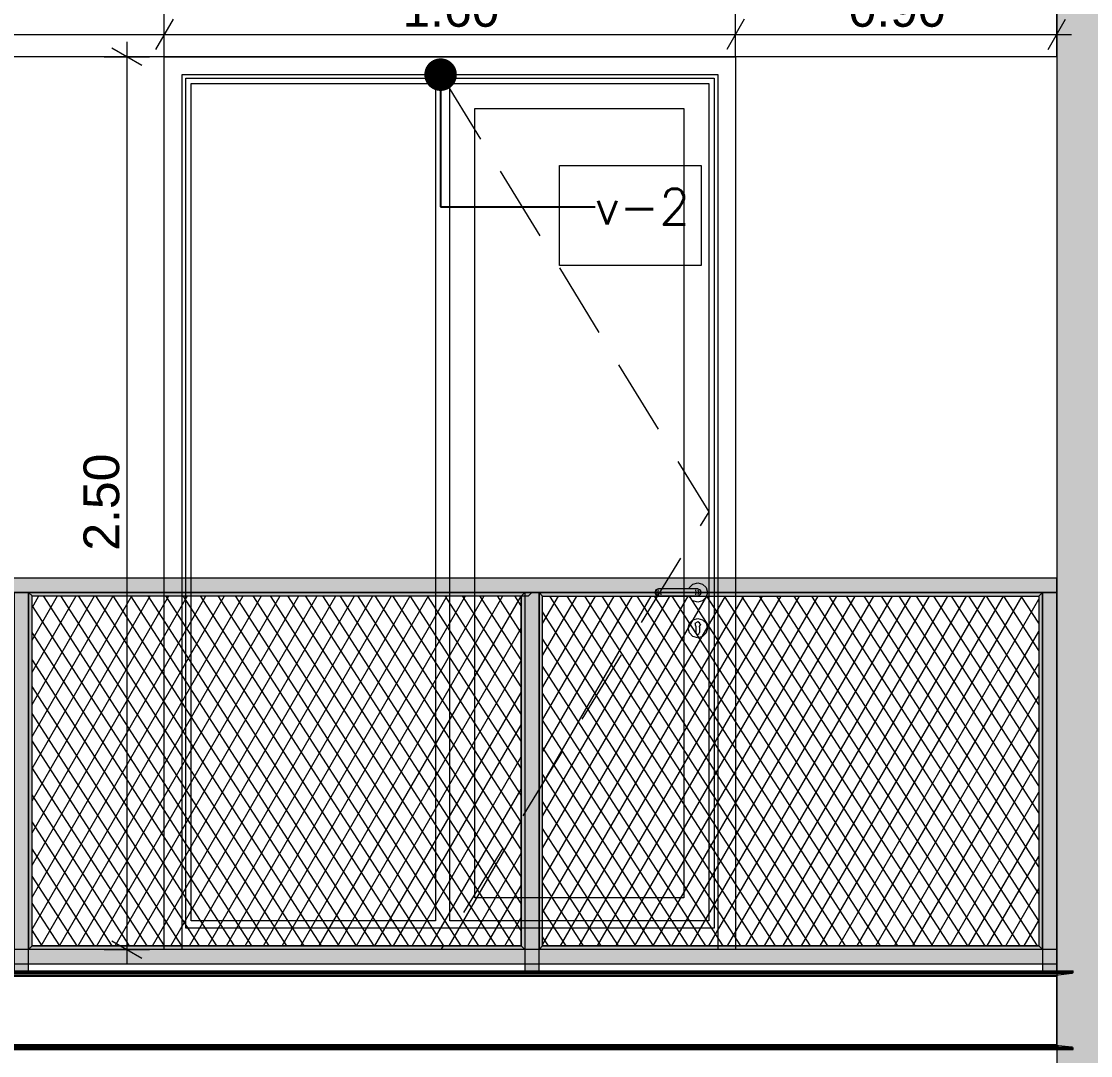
# Model space of a CAD drawing. Header units: millimetres. Extents: x 475616349 to 476941521, y 4620115302 to 4621446928.
# Drawn here: x 476651762 to 476654757, y 4620525723 to 4620528620 of the extents above; entities that cross this region are included whole.
import ezdxf

# ---------------------------------------------------------------- set-up
doc = ezdxf.new("R2010")
doc.units = ezdxf.units.MM
doc.header["$MEASUREMENT"] = 0
doc.linetypes.add('Hidden Line', pattern=[317.5, 211.666667, -105.833333])
for name, color, linetype, lineweight in [('2D Drafting - General_Pen_No__30_Pen_No__9_Pen_No__9_Pen_No__253', 252, 'Continuous', 0), ('2D Drafting - General_Pen_No__30_Pen_No__9_Pen_No__9_Pen_No__7', 7, 'Continuous', 0), ('2D Drafting - General_Pen_No__7_Pen_No__7', 7, 'Continuous', 0), ('New_2D Drafting - General_Pen_No__2_Pen_No__250', 7, 'Continuous', 0), ('New_2D Drafting - General_Pen_No__30_Pen_No__9_Pen_No__9_Pen_No__255', 255, 'Continuous', 0), ('New_2D Drafting - General_Pen_No__30_Pen_No__9_Pen_No__9_Pen_No__7', 7, 'Continuous', 0), ('New_2D Drafting - General_Pen_No__4', 7, 'Continuous', 0), ('New_2D Drafting - General_Pen_No__7', 7, 'Continuous', 0), ('New_Structural - Bearing_Pen_No__250', 7, 'Continuous', 0), ('New_zoma_Pen_No__4', 7, 'Continuous', 0), ('New_zoma_Pen_No__7', 7, 'Continuous', 0), ('Structural - Bearing_Pen_No__250', 7, 'Continuous', 0)]:
    doc.layers.add(name, color=color, linetype=linetype, lineweight=lineweight)
doc.layers.add('New_zoma', color=7, linetype='Continuous')
doc.styles.add('GENERATED_STYLE_1', font='arial.ttf')
doc.dimstyles.new('GENERATED_STYLE__18', dxfattribs={"dimtxt": 100, "dimasz": 64.421331, "dimexe": 0.18, "dimexo": 3, "dimgap": 0.09, "dimtad": 1, "dimtih": 1, "dimtoh": 1, "dimlfac": 0.001, "dimzin": 0, "dimdsep": 46, "dimtxsty": 'GENERATED_STYLE_1', "dimblk": 'ARROWHEAD_2', "dimblk1": 'ARROWHEAD_2', "dimblk2": 'ARROWHEAD_2', "dimcen": 0.09, "dimclrd": 7, "dimclre": 7, "dimclrt": 7, "dimadec": 0, "dimazin": 0, "dimtfac": 1, "dimtdec": 4, "dimtmove": 0, "dimatfit": 3, "dimfxl": 1, "dimtolj": 1, "dimtzin": 0, "dimarcsym": 0})
doc.dimstyles.new('GENERATED_STYLE__19', dxfattribs={"dimtxt": 100, "dimasz": 64.421331, "dimexe": 0.18, "dimexo": 3, "dimgap": 0.09, "dimtad": 1, "dimlfac": 0.001, "dimzin": 0, "dimdsep": 46, "dimtxsty": 'GENERATED_STYLE_1', "dimblk": 'ARROWHEAD_2', "dimblk1": 'ARROWHEAD_2', "dimblk2": 'ARROWHEAD_2', "dimcen": 0.09, "dimclrd": 7, "dimclre": 7, "dimclrt": 7, "dimadec": 0, "dimazin": 0, "dimtfac": 1, "dimtdec": 4, "dimtmove": 0, "dimatfit": 3, "dimfxl": 1, "dimtolj": 1, "dimtzin": 0, "dimarcsym": 0})
doc.dimstyles.new('GENERATED_STYLE__48', dxfattribs={"dimtxt": 0.18, "dimasz": 182.4, "dimexe": 0.18, "dimexo": 0.0625, "dimgap": 0.09, "dimtad": 0, "dimtih": 1, "dimtoh": 1, "dimdec": 4, "dimzin": 0, "dimdsep": 46, "dimcen": 0.09, "dimadec": 0, "dimazin": 0, "dimtfac": 1, "dimtdec": 4, "dimtmove": 0, "dimatfit": 3, "dimldrblk": 'ARROWHEAD_11', "dimfxl": 1, "dimtolj": 1, "dimtzin": 0, "dimarcsym": 0})
pattern_1 = [(60, (476577134.07, 4620325125.74), (-38.971143, 22.5), []), (122.833095, (476577134.07, 4620325125.74), (36.80608, 18.75), [])]

# ---------------------------------------------------------------- blocks, each defined once
blk = doc.blocks.new('*D710', base_point=(476577134.1, 4620325125.7))
at = {"layer": 'New_zoma_Pen_No__4', "color": 7, "linetype": 'Continuous', "lineweight": 0, "transparency": 16777216}
for p, q in [((476648862, 4620528691.4), (476648862, 4620528818.6)), ((476654662, 4620528691.4), (476654662, 4620528818.6)), ((476648886.5, 4620528797.4), (476648837.5, 4620528712.6)), ((476654637.5, 4620528712.6), (476654686.5, 4620528797.4)), ((476648820.6, 4620528755), (476648862, 4620528755)), ((476648862, 4620528755), (476654662, 4620528755)), ((476654662, 4620528755), (476654703.5, 4620528755))]:
    blk.add_line(p, q, dxfattribs=at)
at = {"layer": 'New_zoma_Pen_No__7', "color": 7, "lineweight": 0, "transparency": 16777216, "insert": (476651629, 4620528775), "char_height": 100, "attachment_point": 7, "style": 'GENERATED_STYLE_1'}
blk.add_mtext('\\A1;{\\pql;\\fArial|b0|i0|c0|p34;5.80}', dxfattribs=at)
blk = doc.blocks.new('ARROWHEAD_2')
at = {"color": 0, "linetype": 'Continuous', "lineweight": 0}
for p, q in [((-0.378, -0.655), (0.378, 0.655)), ((0, 0), (-1, 0))]:
    blk.add_line(p, q, dxfattribs=at)
blk = doc.blocks.new('*D713', base_point=(476577134.1, 4620325125.7))
at = {"layer": 'New_zoma_Pen_No__4', "color": 7, "linetype": 'Continuous', "lineweight": 0, "transparency": 16777216}
for p, q in [((476650986.3, 4620528625.4), (476650937.4, 4620528540.6)), ((476650961.9, 4620528519.4), (476650961.9, 4620528646.6)), ((476652186.7, 4620528625.4), (476652137.8, 4620528540.6)), ((476652162.3, 4620528519.4), (476652162.3, 4620528646.6)), ((476650961.9, 4620528583), (476652162.3, 4620528583))]:
    blk.add_line(p, q, dxfattribs=at)
at = {"layer": 'New_zoma_Pen_No__7', "color": 7, "lineweight": 0, "transparency": 16777216, "insert": (476651429, 4620528603), "char_height": 100, "attachment_point": 7, "style": 'GENERATED_STYLE_1'}
blk.add_mtext('\\A1;{\\pql;\\fArial|b0|i0|c0|p34;1.20}', dxfattribs=at)
blk = doc.blocks.new('*D714', base_point=(476577134.1, 4620325125.7))
at = {"layer": 'New_zoma_Pen_No__4', "color": 7, "linetype": 'Continuous', "lineweight": 0, "transparency": 16777216}
for p, q in [((476652186.7, 4620528625.4), (476652137.8, 4620528540.6)), ((476652162.3, 4620528519.4), (476652162.3, 4620528646.6)), ((476653786.7, 4620528625.4), (476653737.8, 4620528540.6)), ((476653762.3, 4620528519.4), (476653762.3, 4620528646.6)), ((476652162.3, 4620528583), (476653762.3, 4620528583))]:
    blk.add_line(p, q, dxfattribs=at)
at = {"layer": 'New_zoma_Pen_No__7', "color": 7, "lineweight": 0, "transparency": 16777216, "insert": (476652829.2, 4620528603), "char_height": 100, "attachment_point": 7, "style": 'GENERATED_STYLE_1'}
blk.add_mtext('\\A1;{\\pql;\\fArial|b0|i0|c0|p34;1.60}', dxfattribs=at)
blk = doc.blocks.new('*D715', base_point=(476577134.1, 4620325125.7))
at = {"layer": 'New_zoma_Pen_No__4', "color": 7, "linetype": 'Continuous', "lineweight": 0, "transparency": 16777216}
for p, q in [((476653786.7, 4620528625.4), (476653737.8, 4620528540.6)), ((476653762.3, 4620528519.4), (476653762.3, 4620528646.6)), ((476654637.5, 4620528540.6), (476654686.5, 4620528625.4)), ((476654662, 4620528519.4), (476654662, 4620528646.6)), ((476653762.3, 4620528583), (476654662, 4620528583)), ((476654662, 4620528583), (476654703.5, 4620528583))]:
    blk.add_line(p, q, dxfattribs=at)
at = {"layer": 'New_zoma_Pen_No__7', "color": 7, "lineweight": 0, "transparency": 16777216, "insert": (476654079.1, 4620528603), "char_height": 100, "attachment_point": 7, "style": 'GENERATED_STYLE_1'}
blk.add_mtext('\\A1;{\\pql;\\fArial|b0|i0|c0|p34;0.90}', dxfattribs=at)
blk = doc.blocks.new('*D716', base_point=(476577134.1, 4620325125.7))
at = {"layer": 'New_zoma_Pen_No__4', "color": 7, "linetype": 'Continuous', "lineweight": 0, "transparency": 16777216}
for p, q in [((476648862, 4620531891.4), (476648862, 4620532018.6)), ((476654662, 4620531891.4), (476654662, 4620532018.6)), ((476648886.5, 4620531997.4), (476648837.5, 4620531912.6)), ((476654637.5, 4620531912.6), (476654686.5, 4620531997.4)), ((476648820.6, 4620531955), (476648862, 4620531955)), ((476648862, 4620531955), (476654662, 4620531955)), ((476654662, 4620531955), (476654703.5, 4620531955))]:
    blk.add_line(p, q, dxfattribs=at)
at = {"layer": 'New_zoma_Pen_No__7', "color": 7, "lineweight": 0, "transparency": 16777216, "insert": (476651629, 4620531975), "char_height": 100, "attachment_point": 7, "style": 'GENERATED_STYLE_1'}
blk.add_mtext('\\A1;{\\pql;\\fArial|b0|i0|c0|p34;5.80}', dxfattribs=at)
blk = doc.blocks.new('*D719', base_point=(476577134.1, 4620325125.7))
at = {"layer": 'New_zoma_Pen_No__4', "color": 7, "linetype": 'Continuous', "lineweight": 0, "transparency": 16777216}
for p, q in [((476650986.3, 4620531825.4), (476650937.4, 4620531740.6)), ((476650961.9, 4620531719.4), (476650961.9, 4620531846.6)), ((476652186.7, 4620531825.4), (476652137.8, 4620531740.6)), ((476652162.3, 4620531719.4), (476652162.3, 4620531846.6)), ((476650961.9, 4620531783), (476652162.3, 4620531783))]:
    blk.add_line(p, q, dxfattribs=at)
at = {"layer": 'New_zoma_Pen_No__7', "color": 7, "lineweight": 0, "transparency": 16777216, "insert": (476651429, 4620531803), "char_height": 100, "attachment_point": 7, "style": 'GENERATED_STYLE_1'}
blk.add_mtext('\\A1;{\\pql;\\fArial|b0|i0|c0|p34;1.20}', dxfattribs=at)
blk = doc.blocks.new('*D720', base_point=(476577134.1, 4620325125.7))
at = {"layer": 'New_zoma_Pen_No__4', "color": 7, "linetype": 'Continuous', "lineweight": 0, "transparency": 16777216}
for p, q in [((476652186.7, 4620531825.4), (476652137.8, 4620531740.6)), ((476652162.3, 4620531719.4), (476652162.3, 4620531846.6)), ((476653786.7, 4620531825.4), (476653737.8, 4620531740.6)), ((476653762.3, 4620531719.4), (476653762.3, 4620531846.6)), ((476652162.3, 4620531783), (476653762.3, 4620531783))]:
    blk.add_line(p, q, dxfattribs=at)
at = {"layer": 'New_zoma_Pen_No__7', "color": 7, "lineweight": 0, "transparency": 16777216, "insert": (476652829.2, 4620531803), "char_height": 100, "attachment_point": 7, "style": 'GENERATED_STYLE_1'}
blk.add_mtext('\\A1;{\\pql;\\fArial|b0|i0|c0|p34;1.60}', dxfattribs=at)
blk = doc.blocks.new('*D721', base_point=(476577134.1, 4620325125.7))
at = {"layer": 'New_zoma_Pen_No__4', "color": 7, "linetype": 'Continuous', "lineweight": 0, "transparency": 16777216}
for p, q in [((476653786.7, 4620531825.4), (476653737.8, 4620531740.6)), ((476653762.3, 4620531719.4), (476653762.3, 4620531846.6)), ((476654637.5, 4620531740.6), (476654686.5, 4620531825.4)), ((476654662, 4620531719.4), (476654662, 4620531846.6)), ((476653762.3, 4620531783), (476654662, 4620531783)), ((476654662, 4620531783), (476654703.5, 4620531783))]:
    blk.add_line(p, q, dxfattribs=at)
at = {"layer": 'New_zoma_Pen_No__7', "color": 7, "lineweight": 0, "transparency": 16777216, "insert": (476654079.1, 4620531803), "char_height": 100, "attachment_point": 7, "style": 'GENERATED_STYLE_1'}
blk.add_mtext('\\A1;{\\pql;\\fArial|b0|i0|c0|p34;0.90}', dxfattribs=at)
blk = doc.blocks.new('*D724', base_point=(476577134.1, 4620325125.7))
at = {"layer": 'New_zoma_Pen_No__4', "color": 7, "linetype": 'Continuous', "lineweight": 0, "transparency": 16777216}
for p, q in [((476652057.3, 4620528561.8), (476652057.3, 4620528520.4)), ((476652099.7, 4620528495.9), (476652015, 4620528544.8)), ((476651993.8, 4620528520.4), (476652120.9, 4620528520.4)), ((476652057.3, 4620528520.4), (476652057.4, 4620526020.4)), ((476652015, 4620526044.8), (476652099.7, 4620525995.9)), ((476651993.8, 4620526020.4), (476652120.9, 4620526020.4)), ((476652057.4, 4620526020.4), (476652057.4, 4620525978.9))]:
    blk.add_line(p, q, dxfattribs=at)
at = {"layer": 'New_zoma_Pen_No__7', "color": 7, "lineweight": 0, "transparency": 16777216, "insert": (476652037.4, 4620527137.3), "char_height": 100, "attachment_point": 7, "rotation": 90.0002, "style": 'GENERATED_STYLE_1'}
blk.add_mtext('\\A1;{\\pql;\\fArial|b0|i0|c0|p34;2.50}', dxfattribs=at)
blk = doc.blocks.new('ARROWHEAD_11')
at = {"color": 0, "linetype": 'Continuous', "lineweight": 0}
blk.add_line((0, 0), (-1, 0), dxfattribs=at)
at = {"color": 0, "linetype": 'Continuous', "lineweight": 0, "const_width": 0.25, "flags": 128}
blk.add_lwpolyline([(-0.125, 0, 1), (0.125, 0, 1)], format="xyb", close=True, dxfattribs=at)

msp = doc.modelspace()

# ---------------------------------------------------------------- hatches: boundary and pattern name
at = {"layer": '2D Drafting - General_Pen_No__30_Pen_No__9_Pen_No__9_Pen_No__253', "linetype": 'Continuous', "lineweight": 0}
h = msp.add_hatch(dxfattribs=at)
h.set_pattern_fill('BRICK___RUNNING_BOND', color=252, style=0, pattern_type=2)
h.set_pattern_definition([(0, (476692910.175, 4620522353.93), (0, 66.64), []), (90, (476692910.17, 4620522353.93), (-244.8, 0), [66.64, -66.64]), (90, (476693032.57, 4620522420.57), (-244.8, 0), [66.64, -66.64])])
h.paths.add_polyline_path([(476647692.13, 4620532819.956), (476647692.13, 4620519520.362), (476648861.998, 4620519520.362), (476648862.006, 4620522120.37), (476648862.006, 4620523542.007), (476648862.006, 4620531720.362), (476648862.006, 4620531932.715), (476648862.006, 4620532420.362), (476654662.006, 4620532420.362), (476654662.006, 4620519520.362), (476661919.968, 4620519520.362), (476661962.147, 4620519520.362), (476661962.147, 4620522820.364), (476661962.147, 4620525320.374), (476661962.147, 4620525944.887), (476661962.147, 4620532420.374), (476665762.003, 4620532420.374), (476665762.003, 4620522120.38), (476665162.198, 4620522120.38), (476665162.198, 4620517320.329), (476668462.159, 4620517320.329), (476668462.159, 4620517320.295), (476668932.159, 4620517320.295), (476668932.159, 4620532819.956), (476661962.147, 4620532819.956), (476655062.006, 4620532819.956)])
h.paths.add_polyline_path([(476661562.006, 4620526020.374), (476655062.006, 4620526020.374), (476655062.006, 4620528520.374), (476661562.006, 4620528520.374)], flags=0)
h.paths.add_polyline_path([(476661562.006, 4620522820.364), (476655062.006, 4620522820.364), (476655062.006, 4620525320.374), (476661562.006, 4620525320.374)], flags=0)
h.paths.add_polyline_path([(476661562.006, 4620529220.374), (476655062.006, 4620529220.374), (476655062.006, 4620531720.361), (476661562.006, 4620531720.361)], flags=0)
h.paths.add_polyline_path([(476656112.047, 4620522120.412), (476656112.047, 4620519620.412), (476657707.931, 4620519620.412), (476657712.047, 4620519620.412), (476657712.047, 4620522120.412)], flags=0)
h.paths.add_polyline_path([(476666262.224, 4620522120.362), (476666262.224, 4620520520.362), (476667862.223, 4620520520.362), (476667862.223, 4620522120.362)], flags=0)
h.paths.add_polyline_path([(476667862.223, 4620530120.362), (476667862.223, 4620531720.362), (476666262.224, 4620531720.362), (476666262.224, 4620530120.362)], flags=0)
h.paths.add_polyline_path([(476666262.228, 4620528520.362), (476666262.228, 4620526920.362), (476667862.228, 4620526920.362), (476667862.228, 4620528520.362)], flags=0)
h.paths.add_polyline_path([(476666262.228, 4620523720.362), (476667862.228, 4620523720.362), (476667862.228, 4620525320.362), (476666262.228, 4620525320.362)], flags=0)
h.paths.add_polyline_path([(476666262.435, 4620518320.362), (476667862.006, 4620518320.362), (476667862.006, 4620518920.362), (476666262.435, 4620518920.362)], flags=0)
at = {"layer": 'New_2D Drafting - General_Pen_No__30_Pen_No__9_Pen_No__9_Pen_No__255', "linetype": 'Continuous', "lineweight": 0}
for points in [[(476648862.006, 4620527060.365), (476648862.006, 4620527020.365), (476654662.006, 4620527020.365), (476654662.006, 4620527060.365)], [(476651742.006, 4620525960.337), (476651782.006, 4620525960.337), (476651782.006, 4620527020.365), (476651742.006, 4620527020.365)], [(476651782.006, 4620526020.364), (476651792.006, 4620526030.364), (476651792.006, 4620527010.391), (476651782.006, 4620527020.391)], [(476653182.006, 4620527010.391), (476653192.006, 4620527020.391), (476651782.006, 4620527020.391), (476651792.006, 4620527010.391)], [(476653172.006, 4620526020.337), (476653162.006, 4620526030.337), (476653162.006, 4620527010.365), (476653172.006, 4620527020.365)], [(476653172.006, 4620525960.337), (476653212.006, 4620525960.337), (476653212.006, 4620527020.365), (476653172.006, 4620527020.365)], [(476653212.006, 4620526020.364), (476653222.006, 4620526030.364), (476653222.006, 4620527010.365), (476653212.006, 4620527020.365)], [(476654612.033, 4620527010.365), (476654622.033, 4620527020.365), (476653212.006, 4620527020.365), (476653222.006, 4620527010.365)], [(476654622.006, 4620527020.365), (476654611.92, 4620527010.365), (476654611.92, 4620526030.364), (476654622.006, 4620526020.364)], [(476654622.006, 4620525960.371), (476654662.006, 4620525960.371), (476654662.006, 4620527020.365), (476654622.006, 4620527020.365)], [(476648862.006, 4620526020.364), (476648862.006, 4620525980.364), (476654662.006, 4620525980.364), (476654662.006, 4620526020.364)], [(476653162.006, 4620526030.39), (476653172.033, 4620526020.364), (476651782.006, 4620526020.364), (476651792.033, 4620526030.39)], [(476654611.92, 4620526030.364), (476654622.006, 4620526020.364), (476653212.006, 4620526020.364), (476653222.006, 4620526030.364)]]:
    msp.add_hatch(color=255, dxfattribs=at).paths.add_polyline_path(points)
at = {"layer": 'New_2D Drafting - General_Pen_No__7', "linetype": 'Continuous', "lineweight": 0}
h = msp.add_hatch(dxfattribs=at)
h.set_pattern_fill('BATT_INSULATION', style=0, pattern_type=2)
h.set_pattern_definition(pattern_1)
h.paths.add_polyline_path([(476651792.006, 4620527010.391), (476653162.006, 4620527010.391), (476653162.006, 4620526030.39), (476651792.006, 4620526030.39)])
h = msp.add_hatch(dxfattribs=at)
h.set_pattern_fill('BATT_INSULATION', style=0, pattern_type=2)
h.set_pattern_definition(pattern_1)
h.paths.add_polyline_path([(476653222.006, 4620527010.365), (476654611.92, 4620527010.365), (476654611.92, 4620526030.364), (476653222.006, 4620526030.364)])

# ---------------------------------------------------------------- linework, layer by layer
at = {"layer": '2D Drafting - General_Pen_No__30_Pen_No__9_Pen_No__9_Pen_No__7', "color": 7, "linetype": 'Continuous', "lineweight": 0, "flags": 128}
msp.add_lwpolyline([(476661962.147, 4620532819.956), (476655062.006, 4620532819.956), (476647692.13, 4620532819.956), (476647692.13, 4620519520.362), (476648861.998, 4620519520.362), (476648862.006, 4620522120.37), (476648862.006, 4620523542.007), (476648862.006, 4620531720.362), (476648862.006, 4620531932.715), (476648862.006, 4620532420.362), (476654662.006, 4620532420.362), (476654662.006, 4620519520.362), (476661919.968, 4620519520.362)], dxfattribs=at)
at = {"layer": '2D Drafting - General_Pen_No__7_Pen_No__7', "color": 7, "linetype": 'Continuous', "lineweight": 0, "flags": 128}
for points in [[(476653758.142, 4620526020.362), (476652162.259, 4620526020.367), (476652162.267, 4620528520.367), (476653762.267, 4620528520.361)], [(476653762.267, 4620528520.361), (476653762.259, 4620526020.362), (476653758.142, 4620526020.362)]]:
    msp.add_lwpolyline(points, dxfattribs=at)
for points in [[(476652212.267, 4620528470.366), (476653712.267, 4620528470.361), (476653712.259, 4620526020.362), (476652212.259, 4620526020.368)], [(476652222.267, 4620528460.366), (476653702.267, 4620528460.361), (476653702.259, 4620526080.363), (476652222.259, 4620526080.368)], [(476652237.267, 4620528445.366), (476652922.267, 4620528445.363), (476652922.259, 4620526100.366), (476652237.259, 4620526100.368)], [(476652962.263, 4620528445.363), (476653687.267, 4620528445.361), (476653687.259, 4620526100.363), (476652962.259, 4620526100.366)], [(476653032.267, 4620528375.363), (476653617.267, 4620528375.361), (476653617.259, 4620526165.363), (476653032.259, 4620526165.365)]]:
    msp.add_lwpolyline(points, close=True, dxfattribs=at)
at = {"layer": '2D Drafting - General_Pen_No__7_Pen_No__7', "color": 7, "linetype": 'Hidden Line', "lineweight": 0, "flags": 128}
msp.add_lwpolyline([(476652937.267, 4620528470.363), (476653687.263, 4620527246.238), (476652938.036, 4620526021.649)], dxfattribs=at)
at = {"layer": 'New_2D Drafting - General_Pen_No__2_Pen_No__250', "color": 7, "linetype": 'Continuous', "lineweight": 0, "flags": 128}
msp.add_lwpolyline([(476653268.799, 4620528215.995), (476653665.8, 4620528215.995), (476653665.8, 4620527936.307), (476653268.799, 4620527936.307)], close=True, dxfattribs=at)
at = {"layer": 'New_2D Drafting - General_Pen_No__30_Pen_No__9_Pen_No__9_Pen_No__7', "color": 7, "linetype": 'Continuous', "lineweight": 0, "flags": 128}
for points in [[(476648862.006, 4620527060.365), (476648862.006, 4620527020.365), (476654662.006, 4620527020.365), (476654662.006, 4620527060.365)], [(476651742.006, 4620525960.337), (476651782.006, 4620525960.337), (476651782.006, 4620527020.365), (476651742.006, 4620527020.365)], [(476651782.006, 4620526020.364), (476651792.006, 4620526030.364), (476651792.006, 4620527010.391), (476651782.006, 4620527020.391)], [(476653182.006, 4620527010.391), (476653192.006, 4620527020.391), (476651782.006, 4620527020.391), (476651792.006, 4620527010.391)], [(476653172.006, 4620526020.337), (476653162.006, 4620526030.337), (476653162.006, 4620527010.365), (476653172.006, 4620527020.365)], [(476653172.006, 4620525960.337), (476653212.006, 4620525960.337), (476653212.006, 4620527020.365), (476653172.006, 4620527020.365)], [(476653212.006, 4620526020.364), (476653222.006, 4620526030.364), (476653222.006, 4620527010.365), (476653212.006, 4620527020.365)], [(476654612.033, 4620527010.365), (476654622.033, 4620527020.365), (476653212.006, 4620527020.365), (476653222.006, 4620527010.365)], [(476654622.006, 4620527020.365), (476654611.92, 4620527010.365), (476654611.92, 4620526030.364), (476654622.006, 4620526020.364)], [(476654622.006, 4620525960.371), (476654662.006, 4620525960.371), (476654662.006, 4620527020.365), (476654622.006, 4620527020.365)], [(476648862.006, 4620526020.364), (476648862.006, 4620525980.364), (476654662.006, 4620525980.364), (476654662.006, 4620526020.364)], [(476653162.006, 4620526030.39), (476653172.033, 4620526020.364), (476651782.006, 4620526020.364), (476651792.033, 4620526030.39)], [(476654611.92, 4620526030.364), (476654622.006, 4620526020.364), (476653212.006, 4620526020.364), (476653222.006, 4620526030.364)]]:
    msp.add_lwpolyline(points, close=True, dxfattribs=at)
at = {"layer": 'New_2D Drafting - General_Pen_No__4', "color": 7, "linetype": 'Continuous', "lineweight": 0, "flags": 128}
for points in [[(476651792.006, 4620527010.391), (476653162.006, 4620527010.391), (476653162.006, 4620526030.39), (476651792.006, 4620526030.39)], [(476653222.006, 4620527010.365), (476654611.92, 4620527010.365), (476654611.92, 4620526030.364), (476653222.006, 4620526030.364)]]:
    msp.add_lwpolyline(points, close=True, dxfattribs=at)
at = {"layer": 'New_Structural - Bearing_Pen_No__250', "color": 7, "linetype": 'Continuous', "lineweight": 0}
for p, q in [((476654662.006, 4620528520.361), (476648862.006, 4620528520.361)), ((476653632.052, 4620527030.362), (476653632.989, 4620527033.862)), ((476653632.989, 4620527033.862), (476653642.872, 4620527043.745)), ((476653642.872, 4620527043.745), (476653656.372, 4620527047.362)), ((476653656.372, 4620527047.362), (476653669.872, 4620527043.745)), ((476653669.872, 4620527043.745), (476653679.755, 4620527033.862)), ((476653679.755, 4620527033.862), (476653683.372, 4620527020.362)), ((476653539.301, 4620527027.433), (476653536.372, 4620527020.362)), ((476653536.372, 4620527020.362), (476653539.301, 4620527013.291)), ((476653540.853, 4620527027.433), (476653538.094, 4620527020.362)), ((476653538.094, 4620527020.362), (476653540.853, 4620527013.291)), ((476653546.372, 4620527030.362), (476653539.301, 4620527027.433)), ((476653539.301, 4620527013.291), (476653546.372, 4620527010.362)), ((476653545.667, 4620527027.433), (476653543.556, 4620527020.362)), ((476653543.556, 4620527020.362), (476653545.667, 4620527013.291)), ((476653547.514, 4620527030.362), (476653546.372, 4620527030.362)), ((476653547.514, 4620527010.362), (476653546.372, 4620527010.362)), ((476653550.765, 4620527030.362), (476653547.514, 4620527030.362)), ((476653550.765, 4620527010.362), (476653547.514, 4620527010.362)), ((476653555.632, 4620527030.362), (476653550.765, 4620527030.362)), ((476653555.632, 4620527010.362), (476653550.765, 4620527010.362)), ((476653552.873, 4620527027.433), (476653551.73, 4620527020.362)), ((476653551.73, 4620527020.362), (476653552.873, 4620527013.291)), ((476653561.372, 4620527030.362), (476653555.632, 4620527030.362)), ((476653561.372, 4620527010.362), (476653555.632, 4620527010.362)), ((476653641.372, 4620527030.362), (476653561.372, 4620527030.362)), ((476653641.372, 4620527010.362), (476653561.372, 4620527010.362)), ((476653632.989, 4620527006.862), (476653632.051, 4620527010.362)), ((476653642.872, 4620526996.979), (476653632.989, 4620527006.862)), ((476653647.112, 4620527030.362), (476653641.372, 4620527030.362)), ((476653647.112, 4620527010.362), (476653641.372, 4620527010.362)), ((476653651.979, 4620527030.362), (476653647.112, 4620527030.362)), ((476653651.979, 4620527010.362), (476653647.112, 4620527010.362)), ((476653649.871, 4620527027.433), (476653651.014, 4620527020.362)), ((476653651.014, 4620527020.362), (476653649.871, 4620527013.291)), ((476653655.23, 4620527030.362), (476653651.979, 4620527030.362)), ((476653655.23, 4620527010.362), (476653651.979, 4620527010.362)), ((476653656.372, 4620527030.362), (476653655.23, 4620527030.362)), ((476653656.372, 4620527010.362), (476653655.23, 4620527010.362)), ((476653656.372, 4620527030.362), (476653663.443, 4620527027.433)), ((476653663.443, 4620527013.291), (476653656.372, 4620527010.362)), ((476653657.077, 4620527027.433), (476653659.188, 4620527020.362)), ((476653659.188, 4620527020.362), (476653657.077, 4620527013.291)), ((476653661.891, 4620527027.433), (476653664.65, 4620527020.362)), ((476653664.65, 4620527020.362), (476653661.891, 4620527013.291)), ((476653663.443, 4620527027.433), (476653666.372, 4620527020.362)), ((476653666.372, 4620527020.362), (476653663.443, 4620527013.291)), ((476653679.755, 4620527006.862), (476653669.872, 4620526996.979)), ((476653683.372, 4620527020.362), (476653679.755, 4620527006.862)), ((476653656.372, 4620526993.362), (476653642.872, 4620526996.979)), ((476653669.872, 4620526996.979), (476653656.372, 4620526993.362)), ((476653632.989, 4620526933.862), (476653642.872, 4620526943.745)), ((476653642.872, 4620526943.745), (476653656.372, 4620526947.362)), ((476653656.372, 4620526947.362), (476653669.872, 4620526943.745)), ((476653669.872, 4620526943.745), (476653679.754, 4620526933.862)), ((476653629.372, 4620526920.362), (476653632.989, 4620526933.862)), ((476653632.989, 4620526906.862), (476653629.372, 4620526920.362)), ((476653649.651, 4620526932.002), (476653648.904, 4620526930.054)), ((476653648.904, 4620526930.054), (476653651.372, 4620526924.762)), ((476653649.651, 4620526932.002), (476653650.997, 4620526935.506)), ((476653656.372, 4620526937.787), (476653650.997, 4620526935.506)), ((476653651.372, 4620526924.762), (476653651.372, 4620526923.249)), ((476653651.372, 4620526923.249), (476653651.372, 4620526920.362)), ((476653651.372, 4620526920.362), (476653651.372, 4620526917.475)), ((476653651.372, 4620526917.475), (476653651.372, 4620526911.702)), ((476653661.747, 4620526935.506), (476653656.372, 4620526937.787)), ((476653661.372, 4620526924.762), (476653663.84, 4620526930.054)), ((476653661.372, 4620526923.249), (476653661.372, 4620526924.762)), ((476653661.372, 4620526923.249), (476653661.372, 4620526920.362)), ((476653661.372, 4620526920.362), (476653661.372, 4620526917.475)), ((476653661.372, 4620526917.475), (476653661.372, 4620526911.702)), ((476653663.092, 4620526932.002), (476653661.747, 4620526935.506)), ((476653663.092, 4620526932.002), (476653663.84, 4620526930.054)), ((476653679.754, 4620526933.862), (476653683.372, 4620526920.362)), ((476653683.372, 4620526920.362), (476653679.754, 4620526906.862)), ((476653642.872, 4620526896.979), (476653632.989, 4620526906.862)), ((476653656.372, 4620526893.362), (476653642.872, 4620526896.979)), ((476653651.372, 4620526911.702), (476653651.372, 4620526907.862)), ((476653651.372, 4620526907.862), (476653652.836, 4620526904.326)), ((476653652.836, 4620526904.326), (476653656.372, 4620526902.862)), ((476653656.372, 4620526902.862), (476653659.907, 4620526904.326)), ((476653669.872, 4620526896.979), (476653656.372, 4620526893.362)), ((476653659.907, 4620526904.326), (476653661.372, 4620526907.862)), ((476653661.372, 4620526911.702), (476653661.372, 4620526907.862)), ((476653679.754, 4620526906.862), (476653669.872, 4620526896.979)), ((476654161.837, 4620526020.362), (476648862.006, 4620526020.362))]:
    msp.add_line(p, q, dxfattribs=at)
at = {"layer": 'Structural - Bearing_Pen_No__250', "color": 7, "linetype": 'Continuous', "lineweight": 0}
for p, q in [((476648815.68, 4620525960.362), (476654708.332, 4620525960.362)), ((476648815.68, 4620525957.867), (476654708.332, 4620525957.867)), ((476654705.092, 4620525954.172), (476654706.795, 4620525955.039)), ((476654706.795, 4620525955.039), (476654707.933, 4620525956.336)), ((476654707.933, 4620525956.336), (476654708.332, 4620525957.867)), ((476654708.332, 4620525957.867), (476654708.332, 4620525960.362)), ((476648820.143, 4620525953.912), (476654703.87, 4620525953.912)), ((476648857.544, 4620525949.922), (476654666.469, 4620525949.922)), ((476648862.006, 4620525945.967), (476654662.006, 4620525945.967)), ((476654662.006, 4620525945.967), (476654662.406, 4620525947.498)), ((476654662.006, 4620525754.776), (476654662.006, 4620525945.967)), ((476654662.406, 4620525947.498), (476654663.544, 4620525948.796)), ((476654663.544, 4620525948.796), (476654665.247, 4620525949.663)), ((476654665.247, 4620525949.663), (476654666.469, 4620525949.922)), ((476654666.469, 4620525949.922), (476654703.87, 4620525953.912)), ((476654703.87, 4620525953.912), (476654705.092, 4620525954.172)), ((476648820.143, 4620525746.812), (476654703.87, 4620525746.812)), ((476648857.544, 4620525750.802), (476654666.469, 4620525750.802)), ((476648862.006, 4620525754.757), (476654662.006, 4620525754.757)), ((476654662.406, 4620525753.226), (476654662.006, 4620525754.757)), ((476654663.544, 4620525751.929), (476654662.406, 4620525753.226)), ((476654665.247, 4620525751.062), (476654663.544, 4620525751.929)), ((476654666.469, 4620525750.802), (476654665.247, 4620525751.062)), ((476654703.87, 4620525746.812), (476654666.469, 4620525750.802)), ((476654705.092, 4620525746.553), (476654703.87, 4620525746.812)), ((476654706.795, 4620525745.686), (476654705.092, 4620525746.553)), ((476654707.933, 4620525744.388), (476654706.795, 4620525745.686)), ((476648815.68, 4620525742.857), (476654708.332, 4620525742.857)), ((476648815.68, 4620525740.362), (476654708.332, 4620525740.362)), ((476654708.332, 4620525742.857), (476654707.933, 4620525744.388)), ((476654708.332, 4620525740.362), (476654708.332, 4620525742.857))]:
    msp.add_line(p, q, dxfattribs=at)

# ---------------------------------------------------------------- texts
at = {"layer": 'New_2D Drafting - General_Pen_No__2_Pen_No__250', "color": 7, "linetype": 'Continuous', "lineweight": 0, "insert": (476653368.799, 4620528100.439), "char_height": 100, "attachment_point": 4}
msp.add_mtext('\\A1;{\\pql;\\Ftxt.shx;v-\\Ftxt.shx;2}', dxfattribs=at)

# ---------------------------------------------------------------- dimensions: what is measured, and where the dimension line sits
at = {"layer": 'New_zoma', "color": 7, "linetype": 'Continuous', "lineweight": 0}
for base, p1, p2, picture, middle in [((476654662.006, 4620531954.978), (476648862.006, 4620522120.361), (476654662.006, 4620522120.361), '*D716', (476651758.86, 4620532024.978)), ((476652162.256, 4620531782.98), (476650961.873, 4620522120.361), (476652162.256, 4620522120.367), '*D719', (476651558.918, 4620531852.98)), ((476653762.256, 4620531782.98), (476652162.256, 4620522120.367), (476653762.256, 4620522120.361), '*D720', (476652959.11, 4620531852.98)), ((476654662.006, 4620531782.98), (476653762.256, 4620522120.361), (476654662.006, 4620522120.361), '*D721', (476654208.985, 4620531852.98)), ((476654662.006, 4620528754.978), (476648862.006, 4620522120.361), (476654662.006, 4620522120.361), '*D710', (476651758.86, 4620528824.978)), ((476652162.256, 4620528582.98), (476650961.873, 4620522120.361), (476652162.256, 4620522120.367), '*D713', (476651558.918, 4620528652.98)), ((476653762.256, 4620528582.98), (476652162.256, 4620522120.367), (476653762.256, 4620522120.361), '*D714', (476652959.11, 4620528652.98)), ((476654662.006, 4620528582.98), (476653762.256, 4620522120.361), (476654662.006, 4620522120.361), '*D715', (476654208.985, 4620528652.98))]:
    dim = msp.add_linear_dim(base=base, p1=p1, p2=p2, dimstyle='GENERATED_STYLE__18', dxfattribs=at)
    dim.commit()
    dim.dimension.update_dxf_attribs({"geometry": picture, "text_midpoint": middle, "dimtype": 160})
dim = msp.add_linear_dim(base=(476652057.354, 4620526020.365), p1=(476649361.873, 4620528520.356), p2=(476649361.882, 4620526020.356), angle=270.000197, dimstyle='GENERATED_STYLE__19', dxfattribs=at)
dim.commit()
dim.dimension.update_dxf_attribs({"geometry": '*D724', "text_midpoint": (476651987.35, 4620527267.218), "dimtype": 160, "text_rotation": 90.000197})

# ---------------------------------------------------------------- leaders
at = {"layer": 'New_2D Drafting - General_Pen_No__2_Pen_No__250', "color": 7, "linetype": 'Continuous', "lineweight": 0, "annotation_type": 0, "has_hookline": 1, "hookline_direction": 0, "text_width": 266.667}
msp.add_leader([(476652936.148, 4620528470.363), (476652936.148, 4620528100.439), (476653368.709, 4620528100.439)], dimstyle='GENERATED_STYLE__48', dxfattribs=at)

doc.saveas('drawing.dxf')
